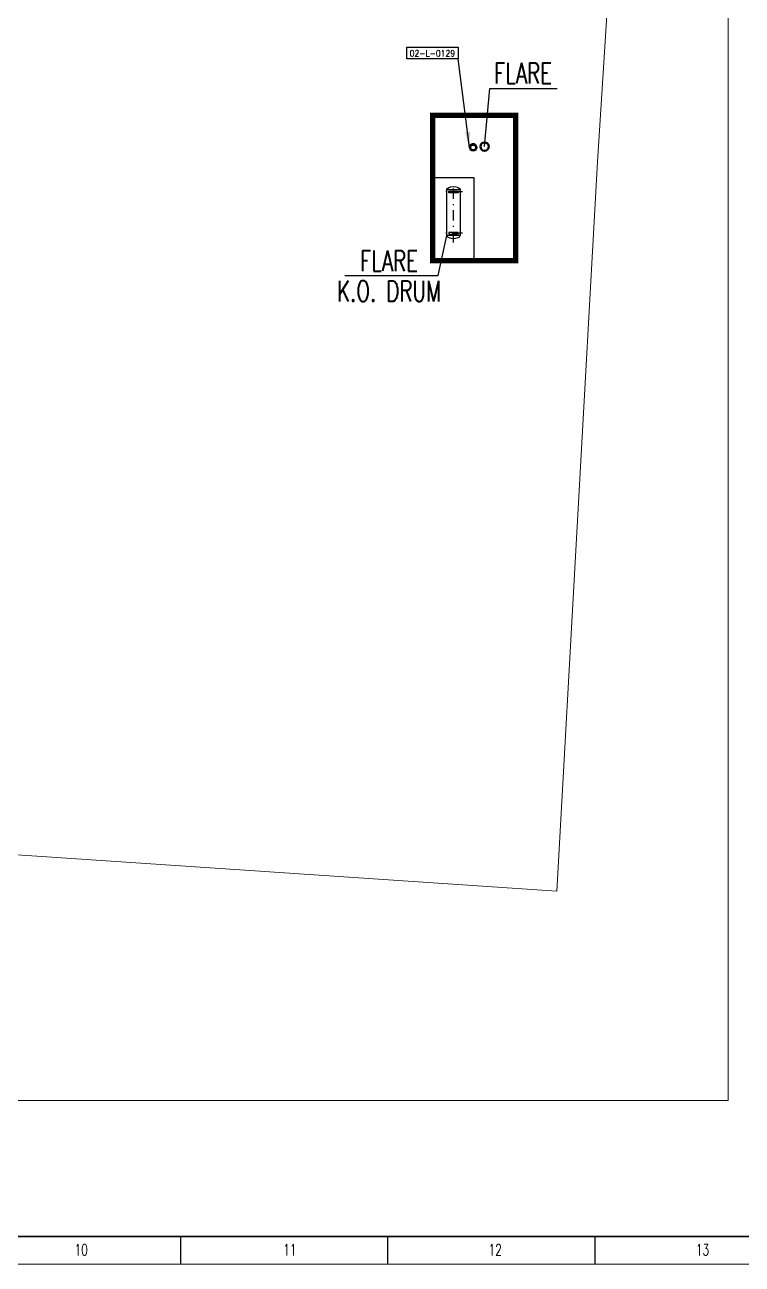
# Model space of a CAD drawing. Header units: inches. Extents: x 295136 to 296247, y 2627183 to 2627409.
# Drawn here: x 295319.9 to 295389, y 2627183.5 to 2627302.8 of the extents above; entities that cross this region are included whole.
import ezdxf
from ezdxf.enums import TextEntityAlignment as Align

# ---------------------------------------------------------------- set-up
doc = ezdxf.new("R2010")
doc.units = ezdxf.units.IN
doc.header["$MEASUREMENT"] = 0
doc.linetypes.add('DASHDOT', pattern=[1, 0.5, -0.25, 0, -0.25])
doc.linetypes.add('DIVIDE', pattern=[1.25, 0.5, -0.25, 0, -0.25, 0, -0.25])
for name, color, linetype in [('_Auto', 7, 'Continuous'), ('BORDER', 4, 'Continuous'), ('Layout', 6, 'Continuous'), ('Outer_2', 7, 'Continuous'), ('REV.D CLOUD', 2, 'Continuous'), ('照明平面设备层', 1, 'Continuous')]:
    doc.layers.add(name, color=color, linetype=linetype)
doc.layers.add('Boundary Wall', color=10, linetype='Continuous', lineweight=30)
doc.styles.add('HZTXT', font='txt_qlt.shx', dxfattribs={"width": 0.7, "bigfont": 'hztxt.shx'})
doc.styles.add('TEG BORDER', font='txt_qlt.shx', dxfattribs={"width": 0.7, "bigfont": 'hztxt.shx'})
doc.dimstyles.new('ISO-25', dxfattribs={"dimtxt": 2.5, "dimasz": 2.5, "dimexe": 1.25, "dimexo": 0.625, "dimtad": 1, "dimtxsty": 'HZTXT', "dimcen": 2.5, "dimclrd": 256, "dimclre": 256, "dimclrt": 256, "dimadec": 4, "dimazin": 0, "dimtfac": 1, "dimtmove": 0, "dimatfit": 3, "dimfxl": 1, "dimlwd": -1, "dimlwe": -1, "dimarcsym": 0})

# ---------------------------------------------------------------- blocks, each defined once
blk = doc.blocks.new('240 BORDER A2')
at = {"linetype": 'Continuous'}
blk.add_line((5, 5), (489, 5), dxfattribs=at)
for p, q in [((371.25, 0), (371.25, 5)), ((408.37, 0), (408.37, 5)), ((445.5, 0), (445.5, 5))]:
    blk.add_line(p, q)
at = {"color": 5, "lineweight": 15}
blk.add_lwpolyline([(0, 420), (594, 420), (594, 0), (0, 0)], close=True, dxfattribs=at)
blk.add_lwpolyline([(5, 415), (589, 415), (589, 5), (5, 5)], close=True)
at = {"char_height": 2, "width": 2, "attachment_point": 7, "style": 'TEG BORDER'}
for s, insert in [('\\pi2.2204e-016;10', (352.17, 1.59)), ('\\pi0.3;11', (389.3, 1.59)), ('\\pi2.2204e-016;12', (426.42, 1.59)), ('\\pi2.2204e-016;13', (463.55, 1.59))]:
    blk.add_mtext(s, dxfattribs=dict(at, insert=insert))

msp = doc.modelspace()

# ---------------------------------------------------------------- linework, layer by layer
at = {"layer": '_Auto', "color": 7, "linetype": 'Continuous'}
msp.add_lwpolyline([(295356.6719, 2627300.6681), (295361.6109, 2627300.6681), (295361.6109, 2627299.5706), (295356.6719, 2627299.5706)], close=True, dxfattribs=at)
at = {"layer": 'BORDER'}
msp.add_lwpolyline([(295363.1527, 2627288.1121), (295359.1527, 2627288.1121), (295359.1527, 2627280.1121), (295363.1527, 2627280.1121)], close=True, dxfattribs=at)
at = {"layer": 'Boundary Wall', "color": 252, "lineweight": 20, "ltscale": 200}
msp.add_lwpolyline([(295296.9488, 2627369.7866), (295384.4082, 2627364.9856), (295382.3728, 2627339.8647), (295378.2199, 2627340.0521), (295375.0211, 2627289.6379), (295371.103, 2627219.4029), (295307.6658, 2627223.6731)], dxfattribs=at)
at = {"layer": 'Layout'}
for p, q in [((295364.1527, 2627291.1121), (295364.6446, 2627296.6897)), ((295364.6446, 2627296.6897), (295371.1385, 2627296.6897)), ((295359.6809, 2627278.6955), (295360.5191, 2627282.5311)), ((295350.7103, 2627278.6955), (295359.6809, 2627278.6955))]:
    msp.add_line(p, q, dxfattribs=at)
at = {"layer": 'Layout', "color": 3, "linetype": 'DASHDOT', "ltscale": 2}
for p, q in [((295362.0169, 2627286.7429), (295360.3385, 2627286.7429)), ((295361.1527, 2627281.8731), (295361.1527, 2627287.4068)), ((295362.0169, 2627282.7592), (295360.3385, 2627282.7592))]:
    msp.add_line(p, q, dxfattribs=at)
at = {"layer": 'Layout', "linetype": 'Continuous'}
msp.add_line((295360.5191, 2627282.5335), (295360.5191, 2627282.5311), dxfattribs=at)
at = {"layer": 'Layout', "linetype": 'DIVIDE', "ltscale": 2, "const_width": 0.5}
msp.add_lwpolyline([(295359.1527, 2627280.1121), (295367.1527, 2627280.1121), (295367.1527, 2627294.1121), (295359.1527, 2627294.1121), (295359.1527, 2627280.1121)], dxfattribs=at)
at = {"layer": 'Layout', "linetype": 'Continuous'}
for points in [[(295360.5191, 2627286.9687), (295361.7863, 2627286.9687), (295361.7863, 2627282.5335), (295360.5191, 2627282.5335)], [(295361.5962, 2627286.6637), (295360.7092, 2627286.6637), (295360.7092, 2627286.8221), (295361.5962, 2627286.8221)], [(295361.5962, 2627282.839), (295360.7092, 2627282.839), (295360.7092, 2627282.6806), (295361.5962, 2627282.6806)]]:
    msp.add_lwpolyline(points, close=True, dxfattribs=at)
at = {"layer": 'Layout', "lineweight": 50}
msp.add_circle((295364.1527, 2627291.1121), 0.4, dxfattribs=at)
at = {"layer": 'Layout', "linetype": 'Continuous', "extrusion": (0, 0, -1)}
msp.add_ellipse((295361.1527, 2627286.9681), major_axis=(0.6336, -0.0004), ratio=0.44031238, start_param=3.1400609, end_param=6.2795244, dxfattribs=at)
at = {"layer": 'Layout', "linetype": 'Continuous'}
msp.add_ellipse((295361.1527, 2627282.5341), major_axis=(-0.6336, -0.0004), ratio=0.44031238, start_param=-0.00153175, end_param=3.13793175, dxfattribs=at)
at = {"layer": 'Outer_2', "color": 252, "lineweight": 20}
msp.add_lwpolyline([(295144.9918, 2627395.2258), (295387.6094, 2627395.2258), (295387.6094, 2627199.212), (295144.9918, 2627199.212)], close=True, dxfattribs=at)
at = {"layer": '照明平面设备层', "color": 1, "linetype": 'Continuous'}
for radius in [0.3584, 0.239]:
    msp.add_circle((295363.0543, 2627291.0185), radius, dxfattribs=at)
msp.add_arc((295363.0543, 2627291.0185), 0.3584, 356.083496, 180, dxfattribs=at)

# ---------------------------------------------------------------- block references
at = {"xscale": 0.53690472, "yscale": 0.53690472, "zscale": 0.53690472}
msp.add_blockref('240 BORDER A2', (295135.5937, 2627183.4571), dxfattribs=at)

# ---------------------------------------------------------------- texts
at = {"color": 0, "style": 'HZTXT', "width": 0.7}
for s, p in [('FLARE', (295367.8472, 2627297.1744)), ('FLARE', (295354.948, 2627279.101)), ('K.O. DRUM', (295354.948, 2627276.1912))]:
    msp.add_text(s, height=2, dxfattribs=at).set_placement(p, align=Align.CENTER)
at = {"layer": '_Auto', "color": 7, "style": 'HZTXT', "width": 0.9}
msp.add_text('02-L-0129', height=0.6, dxfattribs=at).set_placement((295356.9403, 2627299.7927))

# ---------------------------------------------------------------- leaders
at = {"layer": 'REV.D CLOUD', "color": 136}
msp.add_leader([(295362.6958, 2627291.0185), (295361.6109, 2627299.5706)], dimstyle='ISO-25', override={"dimasz": 1.5, "dimgap": 0.625, "dimtad": 0, "dimclrd": 136}, dxfattribs=at)

doc.saveas('drawing.dxf')
